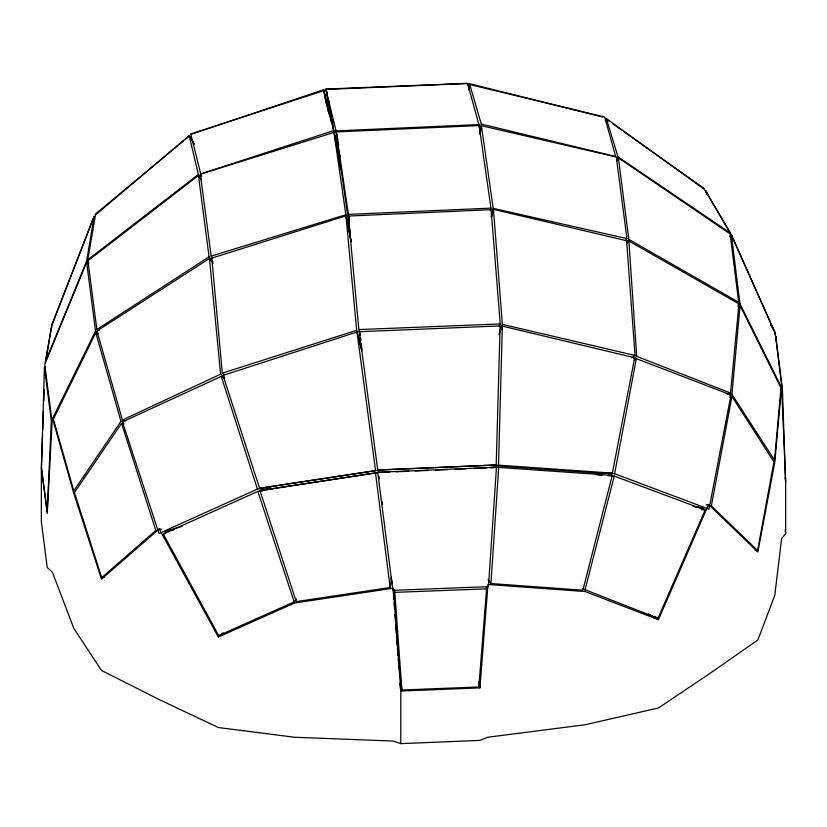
<?xml version="1.0" encoding="UTF-8"?>
<svg xmlns="http://www.w3.org/2000/svg" width="827" height="827" viewBox="0 0 827 827"><rect width="100%" height="100%" fill="white"/><g stroke="black" fill="none" stroke-linecap="round" stroke-linejoin="round"><path stroke-width="1.24" d="M498.495 465.156L502.361 326.107L634.681 357.75L612.362 473.127L593.031 472.662L490.845 465.508L498.495 465.156L612.362 473.127M496.179 464.981L377.805 470.025L496.179 464.981L500.139 325.921L359.269 331.72L377.774 470.315L259.606 488.271L223.042 375.396L356.985 332.009L361.802 351.206M706.134 504.977L708.594 504.47L757.842 552.022L774.785 462.303L781.608 386.426L785.65 481.955L785.65 533.725L781.608 538.511L774.785 595.409L757.842 639.984L708.594 674.356L658.437 707.984L585.082 724.752L487.982 737.208L479.918 740.392L400.795 743.638L393.311 741.064L294.577 737.26L218.328 727.522L159.146 699.539L101.494 670.439L73.872 628.51L52.339 572.088L47.242 567.57L41.35 521.899L41.35 467.762L42.58 434.454M42.766 429.327L43.428 411.391M43.81 401.147L44.234 389.62M44.803 374.238L45.092 366.557M496.469 467.214L488.437 586.674L392.856 590.333L377.722 472.279L496.469 467.214L490.473 467.7M490.907 583.542L498.733 467.431L612.269 475.37L582.859 590.23L490.907 583.542L488.147 579.469M399.782 683.371L400.795 691.031L479.918 687.899L487.982 584.472L585.082 591.532L658.437 619.692L708.594 504.47M398.19 659.346L401.891 690.018L478.833 686.968L486.576 588.845L486.038 586.312M740.072 305.618L781.008 387.925L774.517 460.091L731.936 394.355L740.072 305.618L737.839 306.776M726.954 394.128L730.561 393.042L738.924 303.891L628.882 241.008L626.566 244.079M468.775 89.926L469.488 83.651L602.769 117.031M469.198 89.543L469.798 84.54L604.692 117.041L615.66 156.53L481.304 124.071L469.798 84.54M275.711 488.302L378.435 472.486L259.905 490.494L296.242 601.622L390.168 587.511L391.522 576.926M478.513 127.038L478.916 124.567L467.617 83.506L325.89 89.43L334.273 132.765L340.352 157.492M479.887 132.733L481.304 124.071M479.991 134.367L481.407 125.725L616.311 156.975L626.907 238.579L625.357 240.616M86.566 261.332L94.144 216.54L52.215 323.708L45.826 360.593L86.566 261.332L88.727 262.666M45.227 362.712L51.936 323.977M755.072 550.389L757.584 550.503L773.958 461.89L731.947 396.453L729.528 397.115M757.584 550.503L711.354 505.866L731.947 396.453M614.606 473.747L636.335 358.67L730.996 394.934L708.997 509.174L614.606 473.747L595.295 472.92L601.291 475.174M491.734 216.674L493.471 209.376L626.597 240.719L635.043 355.455L631.993 357.688M490.359 210.544L490.949 208.125L479.133 125.58L336.217 131.906L349.376 220.592M491.145 216.86L493.192 208.363L481.407 125.725M584.937 590.199L614.244 476.063L705.131 510.063L658.003 618.296L582.777 588.814M52.814 323.078L94.071 216.271M86.628 262.242L44.751 364.397L51.863 419.982L95.519 331.079L86.628 262.242L88.789 263.606M498.991 334.253L502.361 326.107M499.849 330.149L502.351 324.36L493.471 209.376M499.219 326.241L500.221 323.946L491.104 209.676L348.343 216.064L358.856 329.58L360.127 334.325M605.312 120.907L606.408 118.602L704.377 189.342L730.024 232.78L617.996 156.903L606.408 118.602M95.777 332.712L53.393 419.113L73.768 490.887L120.99 421.325L95.777 332.712L98.093 333.767M616.766 159.094L617.996 156.903M616.518 161.11L618.4 157.843L730.117 233.917L738.697 302.289L628.82 239.375L618.4 157.843M124.05 423.91L121.569 423.372L74.461 492.52L101.69 577.659L104.161 577.308M626.494 242.425L628.82 239.375M263.813 490.339L257.817 491.403L163.281 534.015L218.721 635.591L294.154 601.86L296.707 598.944M41.35 467.762L47.242 513.443L52.339 417.728L73.872 493.595L101.494 579.189L159.146 528.908L218.328 637.017L223.063 632.634M101.69 577.659L155.827 530.448L158.412 530.386M189.156 135.669L95.508 214.958L87.745 259.792L198.397 174.456L189.156 135.669L194.252 144.487M95.095 214.317L172.822 149.78M174.797 148.147L177.743 145.697M179.707 144.063L183.646 140.797M185.62 139.163L189.548 135.897L194.004 143.588M201.137 179.79L198.449 175.51L87.92 260.805L96.862 329.477L99.168 330.562M729.404 236.749L731.45 235.261L775.188 333.24L782.094 388.607L739.989 303.902L731.45 235.261M633.668 358.587L636.718 356.385L730.561 393.042M634.288 360.138L636.335 358.67M96.862 329.477L209.066 256.825L198.449 175.51M213.201 263.472L209.448 258.489L96.945 331.007L122.417 420.002L126.138 420.871M467.286 84.84L469.488 83.651M737.756 305.08L739.989 303.902M122.417 420.002L220.613 374.186L224.624 377.246M224.262 378.673L221.254 376.378L122.479 421.884L158.96 533.508L257.414 489.098L271.101 486.845L261.787 491.042M218.328 637.017L294.577 603.017L393.311 588.183L400.795 691.031L400.795 743.638M191.233 134.274L323.791 89.667L328.97 113.95M323.791 90.67L190.789 133.953L200.723 173.897L333.695 130.614L323.791 90.67L326.407 104.233M222.329 373.142L356.685 330.293L345.944 215.826L211.805 258.127L222.329 373.142L224.334 374.683M212.756 258.158L211.174 256.112L200.351 174.239L333.974 132.413L326.024 89.058L467.214 83.362M163.88 531.968L182.353 526.189M211.174 256.112L345.851 214.72L333.974 132.413L341.355 171.303L350.266 233.059M729.455 395.058L731.936 394.355M163.281 534.015L165.772 533.353M695.104 507.261L698.784 506.506M266.201 489.904L272.186 488.829M259.606 488.271L377.774 470.315M259.905 490.494L274.44 488.499M708.863 506.021L711.354 505.866M325.89 89.43L336.082 130.904L478.916 124.567M348.136 214.4L490.949 208.125M389.703 472.093L377.722 472.279M396.092 471.814L408.869 471.266M415.257 470.997L428.035 470.449M435.695 470.129L447.2 469.633M454.86 469.312L466.356 468.816M474.026 468.495L486.803 467.948M358.856 329.58L500.221 323.946M394.417 589.837L394.81 592.37L486.576 588.845M491.558 467.689L498.733 467.431M170.021 530.097L173.897 529.993M597.239 474.987L602.252 475.111M608.517 475.277L612.269 475.37M608.021 475.732L614.244 476.063M701.379 509.566L705.131 510.063M159.146 528.908L161.627 529.239M167.85 530.066L171.582 530.552M692.964 506.248L704.066 508.274M120.99 421.325L123.461 421.873M493.192 208.363L626.907 238.579M502.351 324.36L635.043 355.455M95.519 331.079L97.824 332.144M654.674 616.353L658.003 618.296M648.451 613.882L658.437 619.692M605.746 118.85L608.899 121.073M613.096 124.05L621.48 129.984M623.579 131.472L704.366 188.659M209.066 256.825L212.87 261.787M200.351 174.239L201.695 176.389M198.397 174.456L201.054 178.756M771.115 325.166L773.658 329.539L731.202 234.268L705.772 190.841L707.902 195.503M770.299 323.988L774.734 331.596L774.868 334.18M705.493 190.489L707.085 194.014M257.817 491.403L294.154 601.86M221.254 376.378L257.414 489.098M121.569 423.372L155.827 530.448M356.685 330.293L361.792 349.366L361.306 344.239M326.024 89.058L326.996 92.748M335.235 137.282L336.186 140.921L335.524 137.21M359.269 331.72L360.169 335.276M338.553 159.735L341.003 169.607L333.695 130.614M345.851 214.72L351.082 240.709M326.293 101.37L328.319 111.5M348.343 216.064L349.335 221.016M345.944 215.826L351.175 241.877M391.326 578.228L392.318 583.2M329.539 105.784L328.309 99.612L330.81 121.062M330.759 111.955L331.255 114.426M332.485 120.597L332.971 123.068M335.927 137.892L339.049 162.071M336.217 131.906L337.892 140.704M336.082 130.904L337.736 139.691M338.202 142.203L338.677 144.715M323.791 89.667L325.838 100.822M479.06 681.52L479.918 687.899M478.492 684.415L478.833 686.968M356.985 332.009L375.541 470.418M378.931 476.311L379.252 478.864M382.198 501.803L382.529 504.356M375.458 472.713L390.168 587.511M785.216 477.83L785.65 481.955M785.174 529.911L785.65 533.725M326.189 101.38L326.489 103.923M209.448 258.489L220.613 374.186M360.706 337.829L360.944 340.393M394.81 592.37L401.891 690.018M393.259 591.346L393.817 599.048M394.097 602.893L394.562 609.313M394.934 614.44L395.399 620.86M395.678 624.705L396.329 633.689M396.515 636.252L397.167 645.236M397.353 647.799L397.911 655.491M628.882 241.008L636.718 356.385M775.922 340.011L775.767 336.175L782.414 389.31L785.536 480.373M44.431 367.333L41.464 467.441L47.201 511.861L51.305 420.747L44.431 367.333"/></g></svg>
